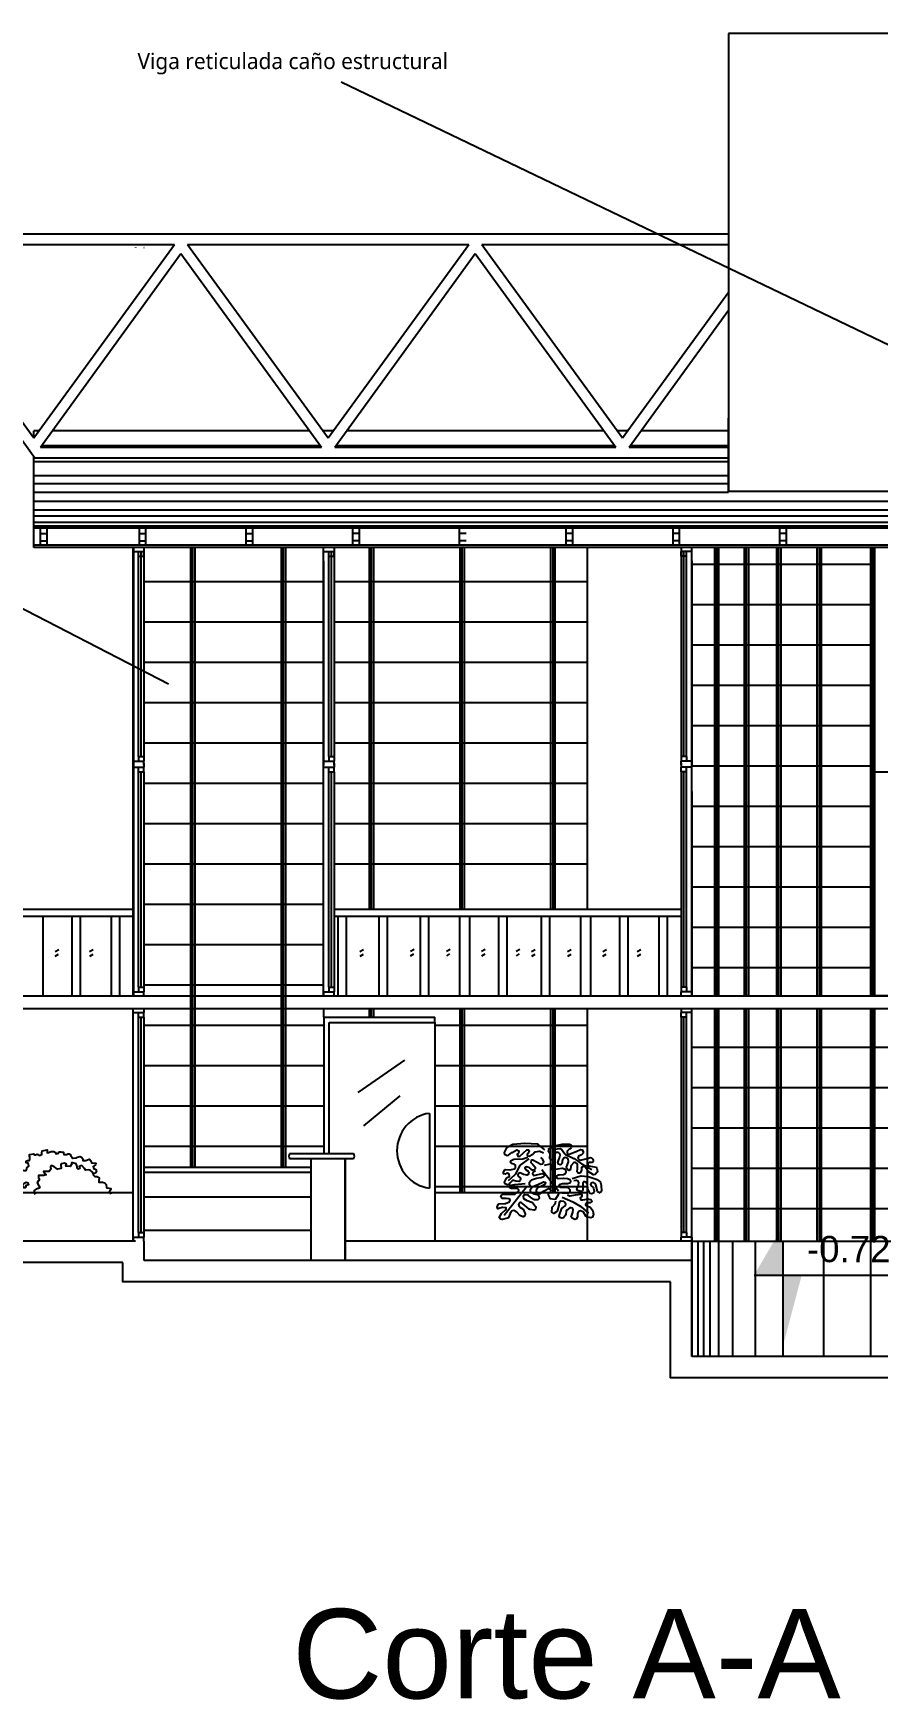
# Model space of a CAD drawing. Extents: x -30 to 1202, y 231 to 898.
# Drawn here: x 57.9 to 105.4, y 582.6 to 676.3 of the extents above; entities that cross this region are included whole.
import ezdxf

# ---------------------------------------------------------------- set-up
doc = ezdxf.new("R2010")
doc.units = 0
doc.header["$LTSCALE"] = 0.04
doc.layers.get('0').update_dxf_attribs({"linetype": 'CONTINUOUS'})
for name, color, linetype in [('0.1', 1, 'CONTINUOUS'), ('0.2', 2, 'CONTINUOUS'), ('0.3', 3, 'CONTINUOUS'), ('0.5', 5, 'CONTINUOUS')]:
    doc.layers.add(name, color=color, linetype=linetype)
doc.styles.add('Amir', font='l_10646.ttf', dxfattribs={"height": 0.15})
doc.styles.add('STYLE2', font='arial.ttf')

# ---------------------------------------------------------------- blocks, each defined once
blk = doc.blocks.new('ARVLN005')
for points in [[(-0.02, 0.653), (-0.081, 0.703), (-0.088, 0.706), (-0.206, 0.712), (-0.208, 0.712), (-0.315, 0.703), (-0.319, 0.702), (-0.372, 0.676), (-0.378, 0.671), (-0.399, 0.628), (-0.395, 0.613), (-0.373, 0.6), (-0.36, 0.602), (-0.328, 0.627), (-0.326, 0.628), (-0.28, 0.652), (-0.263, 0.643), (-0.262, 0.634), (-0.266, 0.623), (-0.278, 0.613), (-0.273, 0.593), (-0.261, 0.591), (-0.252, 0.594), (-0.217, 0.624), (-0.217, 0.625), (-0.188, 0.653), (-0.171, 0.652), (-0.164, 0.644), (-0.167, 0.627), (-0.18, 0.618), (-0.183, 0.602), (-0.18, 0.597), (-0.164, 0.593), (-0.132, 0.611), (-0.129, 0.614), (-0.115, 0.63), (-0.108, 0.635), (-0.072, 0.64), (-0.066, 0.639), (-0.03, 0.625)], [(0.013, 0.656), (0.073, 0.689), (0.076, 0.691), (0.143, 0.706), (0.145, 0.706), (0.214, 0.706), (0.224, 0.7), (0.231, 0.687), (0.228, 0.672), (0.211, 0.66), (0.21, 0.658), (0.19, 0.639), (0.19, 0.623), (0.197, 0.615), (0.21, 0.612), (0.274, 0.637), (0.275, 0.637), (0.316, 0.657), (0.331, 0.653), (0.342, 0.636), (0.34, 0.621), (0.322, 0.604), (0.319, 0.602), (0.297, 0.593), (0.292, 0.575), (0.303, 0.561), (0.315, 0.557), (0.379, 0.571), (0.38, 0.572), (0.406, 0.581), (0.418, 0.579), (0.431, 0.566), (0.435, 0.556), (0.433, 0.544), (0.421, 0.534), (0.396, 0.534), (0.385, 0.522), (0.385, 0.515), (0.394, 0.504), (0.461, 0.489), (0.47, 0.479), (0.474, 0.452), (0.471, 0.442), (0.453, 0.422), (0.438, 0.42), (0.387, 0.451), (0.383, 0.455), (0.361, 0.487), (0.356, 0.492), (0.342, 0.497), (0.326, 0.486), (0.326, 0.468), (0.325, 0.463), (0.316, 0.441), (0.305, 0.434), (0.295, 0.434), (0.284, 0.447), (0.287, 0.477), (0.287, 0.478), (0.287, 0.515), (0.282, 0.525), (0.268, 0.535), (0.252, 0.533), (0.228, 0.506), (0.226, 0.499), (0.222, 0.467), (0.207, 0.458), (0.206, 0.458), (0.201, 0.461), (0.187, 0.479), (0.185, 0.49), (0.202, 0.54), (0.202, 0.546), (0.199, 0.565), (0.192, 0.574), (0.173, 0.581), (0.159, 0.576), (0.146, 0.556), (0.144, 0.549), (0.144, 0.527), (0.136, 0.516), (0.124, 0.512), (0.11, 0.52), (0.104, 0.536), (0.105, 0.544), (0.118, 0.577), (0.119, 0.579), (0.124, 0.603), (0.122, 0.614), (0.112, 0.624), (0.103, 0.628), (0.083, 0.628), (0.072, 0.62), (0.066, 0.606), (0.065, 0.6), (0.069, 0.576), (0.064, 0.564), (0.054, 0.558), (0.04, 0.559), (0.031, 0.567), (0.027, 0.577), (0.031, 0.614), (0.029, 0.622), (0.013, 0.647)], [(0.07, 0.659), (0.125, 0.664), (0.139, 0.658), (0.17, 0.615), (0.176, 0.61), (0.253, 0.572), (0.255, 0.571), (0.325, 0.522), (0.327, 0.521), (0.423, 0.468)], [(-0.058, 0.581), (-0.043, 0.567), (-0.039, 0.562), (-0.032, 0.539), (-0.033, 0.529), (-0.04, 0.518), (-0.055, 0.514), (-0.097, 0.537), (-0.097, 0.537), (-0.13, 0.556), (-0.141, 0.557), (-0.147, 0.554), (-0.151, 0.534), (-0.13, 0.516), (-0.13, 0.515), (-0.109, 0.491), (-0.108, 0.476), (-0.118, 0.465), (-0.134, 0.463), (-0.161, 0.485), (-0.166, 0.488), (-0.19, 0.494), (-0.205, 0.485), (-0.205, 0.483), (-0.2, 0.47), (-0.175, 0.454), (-0.17, 0.442), (-0.172, 0.425), (-0.186, 0.415), (-0.216, 0.421), (-0.219, 0.422), (-0.249, 0.438), (-0.266, 0.432), (-0.27, 0.42), (-0.267, 0.407), (-0.25, 0.391), (-0.246, 0.381), (-0.249, 0.366), (-0.261, 0.357), (-0.288, 0.359), (-0.29, 0.359), (-0.311, 0.366), (-0.322, 0.364), (-0.344, 0.344), (-0.346, 0.342), (-0.355, 0.328), (-0.37, 0.324), (-0.39, 0.335), (-0.395, 0.35), (-0.378, 0.387), (-0.373, 0.392), (-0.351, 0.404), (-0.352, 0.425), (-0.368, 0.433), (-0.382, 0.431), (-0.387, 0.425), (-0.406, 0.428), (-0.407, 0.429), (-0.407, 0.439), (-0.397, 0.461), (-0.386, 0.468), (-0.347, 0.465), (-0.344, 0.466), (-0.303, 0.476), (-0.294, 0.487), (-0.294, 0.508), (-0.305, 0.519), (-0.323, 0.521), (-0.33, 0.525), (-0.339, 0.534), (-0.335, 0.553), (-0.309, 0.564), (-0.305, 0.565), (-0.229, 0.568), (-0.226, 0.569), (-0.179, 0.584)], [(-0.169, 0.568), (-0.248, 0.511), (-0.252, 0.506), (-0.298, 0.421), (-0.301, 0.417), (-0.361, 0.362)], [(-0.107, 0.456), (-0.128, 0.442), (-0.131, 0.437), (-0.135, 0.43), (-0.122, 0.413), (-0.097, 0.418), (-0.097, 0.418), (-0.041, 0.431), (-0.027, 0.424), (-0.023, 0.413), (-0.03, 0.399), (-0.052, 0.391), (-0.055, 0.39), (-0.096, 0.384), (-0.098, 0.384), (-0.142, 0.369), (-0.148, 0.365), (-0.164, 0.344), (-0.164, 0.33), (-0.151, 0.311), (-0.137, 0.306), (-0.092, 0.324), (-0.091, 0.325), (-0.03, 0.354), (-0.015, 0.35), (-0.013, 0.347), (-0.016, 0.331), (-0.04, 0.316), (-0.042, 0.315), (-0.077, 0.3), (-0.08, 0.299), (-0.098, 0.284), (-0.101, 0.268), (-0.085, 0.246), (-0.07, 0.242), (-0.025, 0.268), (-0.025, 0.268), (0.017, 0.289), (0.032, 0.285), (0.039, 0.275), (0.036, 0.258), (0.017, 0.246), (0.012, 0.231), (0.024, 0.205), (0.032, 0.198), (0.072, 0.189), (0.084, 0.194), (0.108, 0.234), (0.108, 0.234), (0.115, 0.246), (0.126, 0.252), (0.144, 0.25), (0.144, 0.249), (0.194, 0.247), (0.201, 0.248), (0.219, 0.26), (0.22, 0.278), (0.201, 0.296), (0.193, 0.3), (0.164, 0.3), (0.13, 0.3), (0.119, 0.308), (0.116, 0.316), (0.125, 0.331), (0.148, 0.337), (0.151, 0.337), (0.191, 0.337), (0.194, 0.337), (0.217, 0.344), (0.226, 0.355), (0.226, 0.36), (0.218, 0.371), (0.194, 0.38), (0.191, 0.381), (0.155, 0.384), (0.153, 0.384), (0.107, 0.381), (0.1, 0.383), (0.094, 0.387), (0.095, 0.406), (0.111, 0.417), (0.116, 0.419), (0.152, 0.421), (0.156, 0.422), (0.174, 0.43), (0.181, 0.443), (0.178, 0.458), (0.171, 0.468), (0.147, 0.477), (0.141, 0.477), (0.058, 0.466), (0.048, 0.47), (0.043, 0.475), (0.045, 0.491), (0.045, 0.492), (0.044, 0.511), (0.035, 0.516), (0.027, 0.517), (-0.025, 0.506)], [(-0.047, 0.469), (0.108, 0.268)], [(-0.141, 0.298), (-0.156, 0.279), (-0.157, 0.265), (-0.154, 0.26), (-0.149, 0.256), (-0.119, 0.242), (-0.117, 0.241), (-0.082, 0.231), (-0.074, 0.221), (-0.071, 0.198), (-0.083, 0.185), (-0.114, 0.185), (-0.122, 0.187), (-0.152, 0.21), (-0.152, 0.21), (-0.172, 0.226), (-0.178, 0.229), (-0.206, 0.231), (-0.217, 0.225), (-0.223, 0.214), (-0.219, 0.198), (-0.186, 0.179), (-0.184, 0.178), (-0.139, 0.161), (-0.134, 0.158), (-0.106, 0.123), (-0.104, 0.114), (-0.106, 0.097), (-0.12, 0.087), (-0.159, 0.094), (-0.164, 0.097), (-0.208, 0.135), (-0.208, 0.135), (-0.239, 0.158), (-0.253, 0.158), (-0.26, 0.153), (-0.264, 0.139), (-0.258, 0.123), (-0.253, 0.117), (-0.222, 0.097), (-0.217, 0.091), (-0.204, 0.054), (-0.203, 0.048), (-0.206, 0.035), (-0.22, 0.026), (-0.248, 0.034), (-0.254, 0.038), (-0.278, 0.067), (-0.282, 0.07), (-0.31, 0.084), (-0.324, 0.081), (-0.343, 0.058), (-0.344, 0.055), (-0.359, 0.019), (-0.368, 0.012), (-0.414, 0.001), (-0.417, 0.001), (-0.435, 0.002), (-0.445, 0.02), (-0.424, 0.055), (-0.422, 0.058), (-0.386, 0.091), (-0.382, 0.1), (-0.382, 0.11), (-0.413, 0.113), (-0.418, 0.112), (-0.451, 0.102), (-0.457, 0.101), (-0.458, 0.101), (-0.466, 0.117), (-0.457, 0.141), (-0.446, 0.148), (-0.392, 0.151), (-0.388, 0.151), (-0.349, 0.164), (-0.343, 0.182), (-0.348, 0.19), (-0.357, 0.195), (-0.382, 0.197), (-0.383, 0.198), (-0.418, 0.198), (-0.43, 0.212), (-0.425, 0.229), (-0.414, 0.238), (-0.372, 0.238), (-0.304, 0.238), (-0.297, 0.24), (-0.266, 0.263), (-0.263, 0.279), (-0.264, 0.281), (-0.272, 0.286), (-0.312, 0.291), (-0.314, 0.291), (-0.335, 0.289), (-0.347, 0.296), (-0.351, 0.306), (-0.342, 0.322), (-0.301, 0.329), (-0.3, 0.329), (-0.203, 0.338)], [(0.236, 0.384), (0.319, 0.408), (0.323, 0.409), (0.384, 0.403), (0.386, 0.402), (0.472, 0.375), (0.476, 0.373), (0.5, 0.352), (0.503, 0.346), (0.508, 0.322), (0.508, 0.321), (0.512, 0.267), (0.505, 0.255), (0.493, 0.249), (0.476, 0.258), (0.469, 0.29), (0.469, 0.291), (0.458, 0.326), (0.452, 0.333), (0.431, 0.346), (0.414, 0.339), (0.41, 0.329), (0.414, 0.316), (0.433, 0.299), (0.437, 0.293), (0.444, 0.264), (0.439, 0.251), (0.423, 0.241), (0.407, 0.245), (0.386, 0.282), (0.384, 0.286), (0.38, 0.328), (0.378, 0.333), (0.369, 0.349), (0.356, 0.354), (0.345, 0.352), (0.336, 0.34), (0.336, 0.303), (0.336, 0.274), (0.321, 0.263), (0.289, 0.271), (0.281, 0.287), (0.297, 0.32), (0.298, 0.323), (0.301, 0.346), (0.293, 0.359), (0.277, 0.364), (0.272, 0.365), (0.254, 0.362)], [(-0.195, 0.301), (-0.4, 0.038)], [(0.193, 0.231), (0.213, 0.223), (0.219, 0.222), (0.269, 0.231), (0.27, 0.231), (0.322, 0.237), (0.329, 0.235), (0.329, 0.235), (0.329, 0.215), (0.315, 0.207), (0.312, 0.204), (0.311, 0.204), (0.32, 0.184), (0.335, 0.184), (0.337, 0.184), (0.39, 0.193), (0.395, 0.192), (0.413, 0.187), (0.421, 0.174), (0.42, 0.165), (0.408, 0.156), (0.374, 0.156), (0.362, 0.141), (0.363, 0.14), (0.37, 0.131), (0.405, 0.116), (0.41, 0.113), (0.429, 0.086), (0.431, 0.081), (0.436, 0.046), (0.435, 0.04), (0.427, 0.022), (0.413, 0.015), (0.374, 0.026), (0.367, 0.031), (0.343, 0.068), (0.338, 0.073), (0.316, 0.081), (0.303, 0.077), (0.29, 0.062), (0.287, 0.055), (0.287, 0.025), (0.285, 0.018), (0.275, 0.004), (0.261, 0), (0.236, 0.011), (0.229, 0.025), (0.244, 0.067), (0.244, 0.069), (0.248, 0.093), (0.24, 0.106), (0.227, 0.11), (0.216, 0.108), (0.186, 0.087), (0.182, 0.079), (0.178, 0.047), (0.175, 0.041), (0.155, 0.016), (0.141, 0.012), (0.123, 0.02), (0.117, 0.035), (0.138, 0.096), (0.141, 0.102), (0.175, 0.131), (0.178, 0.145), (0.167, 0.163), (0.159, 0.169), (0.13, 0.173), (0.117, 0.163), (0.113, 0.135), (0.113, 0.133), (0.097, 0.079), (0.091, 0.072), (0.066, 0.057), (0.048, 0.068), (0.051, 0.111), (0.054, 0.118), (0.078, 0.147), (0.081, 0.152), (0.085, 0.171)], [(0.144, 0.209), (0.243, 0.165), (0.245, 0.165), (0.319, 0.122), (0.322, 0.12), (0.392, 0.059)]]:
    blk.add_lwpolyline(points)
blk = doc.blocks.new('ARVLN006')
for points in [[(0.47, 0), (0.47, 0.016), (0.465, 0.034), (0.448, 0.034), (0.433, 0.027), (0.433, 0.044), (0.411, 0.061), (0.405, 0.058), (0.405, 0.034), (0.397, 0.04), (0.386, 0.047), (0.386, 0.058), (0.386, 0.068), (0.374, 0.078), (0.354, 0.075), (0.349, 0.068), (0.349, 0.061), (0.332, 0.061), (0.326, 0.068), (0.326, 0.082), (0.312, 0.085), (0.301, 0.089), (0.307, 0.103), (0.326, 0.109), (0.343, 0.099), (0.354, 0.089), (0.369, 0.096), (0.374, 0.103), (0.374, 0.109), (0.386, 0.106), (0.405, 0.103), (0.405, 0.103), (0.411, 0.109), (0.422, 0.127), (0.422, 0.13), (0.417, 0.14), (0.397, 0.158), (0.411, 0.158), (0.422, 0.172), (0.417, 0.175), (0.397, 0.189), (0.397, 0.199), (0.405, 0.203), (0.417, 0.223), (0.411, 0.234), (0.405, 0.241), (0.397, 0.241), (0.397, 0.241), (0.38, 0.23), (0.343, 0.22), (0.326, 0.22), (0.318, 0.234), (0.318, 0.247), (0.301, 0.261), (0.307, 0.289), (0.326, 0.292), (0.326, 0.309), (0.312, 0.316), (0.307, 0.316), (0.301, 0.316), (0.295, 0.313), (0.29, 0.33), (0.29, 0.347), (0.295, 0.354), (0.295, 0.372), (0.253, 0.378), (0.247, 0.368), (0.239, 0.368), (0.222, 0.375), (0.216, 0.372), (0.205, 0.361), (0.18, 0.372), (0.18, 0.385), (0.174, 0.406), (0.129, 0.413), (0.129, 0.396), (0.129, 0.385), (0.115, 0.389), (0.092, 0.399), (0.067, 0.399), (0.055, 0.392), (0.044, 0.378), (0.024, 0.382), (0.019, 0.396), (-0.001, 0.396), (-0.024, 0.392), (-0.024, 0.385), (-0.024, 0.382), (-0.029, 0.372), (-0.035, 0.372), (-0.06, 0.372), (-0.066, 0.378), (-0.077, 0.378), (-0.091, 0.372), (-0.091, 0.365), (-0.097, 0.351), (-0.103, 0.347), (-0.108, 0.337), (-0.114, 0.337), (-0.145, 0.341), (-0.156, 0.347), (-0.182, 0.351), (-0.193, 0.347), (-0.207, 0.33), (-0.207, 0.316), (-0.213, 0.313), (-0.224, 0.313), (-0.235, 0.313), (-0.266, 0.327), (-0.266, 0.327), (-0.272, 0.323), (-0.277, 0.313), (-0.286, 0.296), (-0.286, 0.292), (-0.297, 0.292), (-0.328, 0.289), (-0.328, 0.285), (-0.323, 0.275), (-0.303, 0.258), (-0.308, 0.237), (-0.323, 0.234), (-0.328, 0.23), (-0.334, 0.209), (-0.328, 0.199), (-0.305, 0.19)], [(-0.47, 0), (-0.455, 0.026), (-0.47, 0.049), (-0.435, 0.056), (-0.43, 0.063), (-0.428, 0.088), (-0.411, 0.103), (-0.391, 0.108), (-0.359, 0.108), (-0.359, 0.128), (-0.361, 0.148), (-0.341, 0.16), (-0.321, 0.163), (-0.314, 0.168), (-0.306, 0.177), (-0.306, 0.187), (-0.297, 0.205), (-0.274, 0.225), (-0.257, 0.227), (-0.232, 0.225), (-0.22, 0.239), (-0.195, 0.267), (-0.17, 0.257), (-0.178, 0.239), (-0.163, 0.232), (-0.153, 0.244), (-0.153, 0.259), (-0.143, 0.282), (-0.111, 0.294), (-0.098, 0.294), (-0.101, 0.282), (-0.086, 0.259), (-0.046, 0.262), (-0.051, 0.279), (-0.034, 0.289), (-0.004, 0.282), (0.001, 0.274), (-0.001, 0.239), (0.033, 0.232), (0.065, 0.257), (0.09, 0.269), (0.098, 0.254), (0.095, 0.234), (0.11, 0.21), (0.125, 0.21), (0.162, 0.21), (0.15, 0.19), (0.137, 0.18), (0.16, 0.173), (0.209, 0.175), (0.209, 0.15), (0.199, 0.133), (0.207, 0.123), (0.214, 0.12), (0.222, 0.106), (0.207, 0.078), (0.197, 0.063), (0.214, 0.051), (0.232, 0.046), (0.249, 0.034), (0.249, 0.014), (0.242, 0)]]:
    blk.add_lwpolyline(points)

msp = doc.modelspace()

# ---------------------------------------------------------------- hatches: boundary and pattern name
at = {"layer": '0.2'}
h = msp.add_hatch(color=256, dxfattribs=at)
h.paths.add_polyline_path([(98.42, 606.439), (99.981, 606.439), (99.981, 609.115)])
h.paths.add_polyline_path([(99.981, 602.248), (101.093, 606.439), (99.981, 606.439)])

# ---------------------------------------------------------------- linework, layer by layer
at = {"layer": '0.1'}
for p, q in [((108.121, 657.687), (75.211, 673.515)), ((65.495, 639.669), (36.29, 654.697)), ((58.215, 653.906), (57.924, 653.906)), ((74.056, 653.058), (58.34, 653.058)), ((70.609, 653.906), (58.956, 653.906)), ((73.44, 653.906), (70.609, 653.906)), ((74.759, 653.906), (74.181, 653.906)), ((90.6, 653.058), (74.884, 653.058)), ((87.153, 653.906), (75.5, 653.906)), ((89.984, 653.906), (87.153, 653.906)), ((91.303, 653.906), (90.725, 653.906)), ((96.967, 653.058), (91.428, 653.058)), ((96.967, 653.906), (92.044, 653.906)), ((96.967, 652.156), (57.924, 652.156)), ((96.967, 651.386), (57.924, 651.386)), ((96.967, 650.928), (57.924, 650.928)), ((96.967, 650.443), (57.924, 650.443)), ((108.196, 649.926), (57.924, 649.926)), ((108.196, 649.438), (57.924, 649.438)), ((108.196, 649.1), (57.924, 649.1)), ((108.196, 648.744), (57.924, 648.744)), ((63.515, 635.108), (63.515, 647.126)), ((63.965, 635.594), (63.965, 647.126)), ((74.215, 635.108), (74.215, 647.126)), ((74.665, 635.594), (74.665, 647.126)), ((76.792, 626.994), (76.792, 647.35)), ((76.912, 626.994), (76.912, 647.35)), ((77.032, 626.994), (77.032, 647.35)), ((81.892, 626.994), (81.892, 647.35)), ((82.012, 626.994), (82.012, 647.35)), ((82.132, 626.994), (82.132, 647.35)), ((86.992, 626.994), (86.992, 647.35)), ((87.112, 626.994), (87.112, 647.35)), ((87.232, 626.994), (87.232, 647.35)), ((89.021, 647.35), (89.021, 626.994)), ((94.456, 635.594), (94.456, 647.126)), ((94.906, 635.108), (94.906, 647.126)), ((74.815, 645.438), (89.021, 645.438)), ((74.815, 643.17), (89.021, 643.17)), ((74.815, 640.902), (89.021, 640.902)), ((74.815, 638.635), (89.021, 638.635)), ((74.815, 636.367), (89.021, 636.367)), ((63.515, 622.14), (63.515, 635.22)), ((74.215, 622.14), (74.215, 635.22)), ((94.906, 622.14), (94.906, 635.22)), ((63.965, 622.626), (63.965, 634.734)), ((74.665, 622.626), (74.665, 634.734)), ((94.456, 622.626), (94.456, 634.734)), ((74.815, 634.099), (89.021, 634.099)), ((74.815, 631.832), (89.021, 631.832)), ((74.815, 629.564), (89.021, 629.564)), ((58.44, 626.623), (58.44, 622.123)), ((60.07, 626.623), (60.07, 622.123)), ((60.536, 626.623), (60.536, 622.123)), ((62.269, 626.607), (62.269, 622.107)), ((62.735, 626.607), (62.735, 622.107)), ((75.009, 626.64), (75.009, 622.14)), ((75.474, 626.64), (75.474, 622.14)), ((77.324, 626.64), (77.324, 622.14)), ((77.79, 626.64), (77.79, 622.14)), ((79.64, 626.64), (79.64, 622.14)), ((80.106, 626.64), (80.106, 622.14)), ((81.852, 626.64), (81.852, 622.14)), ((82.421, 626.64), (82.421, 622.14)), ((84.051, 626.64), (84.051, 622.14)), ((84.517, 626.64), (84.517, 622.14)), ((86.446, 626.623), (86.446, 622.123)), ((86.912, 626.623), (86.912, 622.123)), ((88.658, 626.623), (88.658, 622.123)), ((89.227, 626.623), (89.227, 622.123)), ((90.857, 626.623), (90.857, 622.123)), ((91.323, 626.623), (91.323, 622.123)), ((93.056, 626.607), (93.056, 622.107)), ((93.522, 626.607), (93.522, 622.107)), ((59.116, 624.642), (59.324, 624.747)), ((59.132, 624.378), (59.316, 624.49)), ((61.052, 624.642), (61.26, 624.747)), ((61.068, 624.378), (61.252, 624.49)), ((76.252, 624.642), (76.46, 624.747)), ((76.268, 624.378), (76.452, 624.49)), ((79.092, 624.659), (79.301, 624.763)), ((79.108, 624.395), (79.293, 624.507)), ((81.118, 624.659), (81.326, 624.763)), ((81.134, 624.395), (81.318, 624.507)), ((83.097, 624.659), (83.305, 624.763)), ((83.113, 624.395), (83.297, 624.507)), ((85.033, 624.659), (85.241, 624.763)), ((85.049, 624.395), (85.233, 624.507)), ((85.898, 624.642), (86.107, 624.747)), ((85.914, 624.378), (86.099, 624.49)), ((87.924, 624.642), (88.132, 624.747)), ((87.94, 624.378), (88.124, 624.49)), ((89.903, 624.642), (90.111, 624.747)), ((89.919, 624.378), (90.103, 624.49)), ((91.839, 624.642), (92.047, 624.747)), ((91.855, 624.378), (92.039, 624.49)), ((63.518, 608.34), (63.518, 621.42)), ((74.219, 620.94), (74.219, 621.42)), ((76.792, 620.94), (76.792, 621.42)), ((76.912, 620.94), (76.912, 621.42)), ((77.032, 620.94), (77.032, 621.42)), ((81.892, 611.079), (81.892, 621.42)), ((82.012, 611.079), (82.012, 621.42)), ((82.132, 611.079), (82.132, 621.42)), ((86.992, 611.079), (86.992, 621.42)), ((87.112, 611.079), (87.112, 621.42)), ((87.232, 611.079), (87.232, 621.42)), ((89.021, 621.42), (89.021, 608.34)), ((94.906, 608.34), (94.906, 621.42)), ((63.968, 608.826), (63.968, 620.934)), ((80.547, 620.493), (89.021, 620.493)), ((94.456, 608.826), (94.456, 620.934)), ((80.547, 618.225), (89.021, 618.225)), ((80.547, 615.958), (89.021, 615.958)), ((80.547, 613.69), (89.021, 613.69)), ((80.547, 611.422), (89.021, 611.422)), ((94.906, 608.341), (94.906, 601.856)), ((95.244, 608.341), (95.244, 601.856)), ((95.571, 608.341), (95.571, 601.856)), ((95.919, 608.341), (95.919, 601.856)), ((96.406, 608.341), (96.406, 601.856)), ((97.196, 608.341), (97.196, 601.856)), ((98.472, 608.341), (98.472, 601.856)), ((100.032, 608.341), (100.032, 601.856)), ((102.307, 608.341), (102.307, 601.856)), ((104.955, 608.341), (104.955, 601.856))]:
    msp.add_line(p, q, dxfattribs=at)
at = {"layer": '0.2'}
for p, q in [((49.283, 664.988), (96.967, 664.988)), ((49.283, 664.388), (57.991, 652.398)), ((50.025, 664.388), (57.926, 653.508)), ((50.025, 664.388), (65.827, 664.388)), ((57.926, 653.508), (65.827, 664.388)), ((64.25, 664.388), (65.827, 664.388)), ((66.569, 664.388), (74.47, 653.508)), ((66.569, 664.388), (82.371, 664.388)), ((66.569, 664.388), (80.052, 664.388)), ((74.47, 653.508), (82.371, 664.388)), ((83.113, 664.388), (91.014, 653.508)), ((83.113, 664.388), (96.967, 664.388)), ((58.297, 652.998), (66.198, 663.877)), ((66.198, 663.877), (74.099, 652.998)), ((74.841, 652.998), (82.742, 663.877)), ((82.742, 663.877), (90.643, 652.998)), ((91.014, 653.508), (96.967, 661.706)), ((91.385, 652.998), (96.967, 660.684)), ((96.967, 650.508), (96.967, 654.611)), ((57.924, 653.506), (57.924, 653.906)), ((57.924, 648.55), (57.924, 652.49)), ((57.991, 652.398), (96.967, 652.398)), ((58.297, 652.998), (72.522, 652.998)), ((72.522, 652.998), (74.099, 652.998)), ((74.841, 652.998), (90.643, 652.998)), ((74.841, 652.998), (88.324, 652.998)), ((91.385, 652.998), (96.967, 652.998)), ((63.515, 646.606), (63.515, 635.108)), ((63.519, 647.35), (63.519, 622.14)), ((63.815, 635.594), (63.815, 647.126)), ((64.115, 647.126), (64.115, 635.594)), ((66.749, 612.484), (66.749, 647.35)), ((66.869, 612.484), (66.869, 647.35)), ((66.989, 612.484), (66.989, 647.35)), ((71.849, 612.484), (71.849, 647.35)), ((71.969, 612.484), (71.969, 647.35)), ((72.089, 612.484), (72.089, 647.35)), ((74.215, 646.606), (74.215, 635.108)), ((74.515, 635.594), (74.515, 647.126)), ((74.815, 647.126), (74.815, 635.594)), ((94.306, 647.126), (94.306, 635.594)), ((94.606, 635.594), (94.606, 647.126)), ((94.906, 646.606), (94.906, 635.108)), ((96.198, 622.14), (96.198, 647.35)), ((96.318, 622.14), (96.318, 647.35)), ((96.438, 622.14), (96.438, 647.35)), ((97.87, 622.14), (97.87, 647.35)), ((97.99, 622.14), (97.99, 647.35)), ((98.11, 622.14), (98.11, 647.35)), ((99.692, 622.14), (99.692, 647.35)), ((99.812, 622.14), (99.812, 647.35)), ((99.932, 622.14), (99.932, 647.35)), ((101.967, 622.14), (101.967, 647.35)), ((102.087, 622.14), (102.087, 647.35)), ((102.207, 622.14), (102.207, 647.35)), ((104.97, 622.14), (104.97, 647.35)), ((105.09, 622.14), (105.09, 647.35)), ((105.21, 622.14), (105.21, 647.35)), ((94.906, 646.403), (105.21, 646.403)), ((64.118, 645.438), (74.219, 645.438)), ((94.906, 644.136), (105.21, 644.136)), ((64.118, 643.17), (74.219, 643.17)), ((94.906, 641.868), (105.21, 641.868)), ((64.118, 640.902), (74.219, 640.902)), ((94.906, 639.6), (105.21, 639.6)), ((64.118, 638.635), (74.219, 638.635)), ((94.906, 637.333), (105.21, 637.333)), ((64.118, 636.367), (74.219, 636.367)), ((63.815, 622.626), (63.815, 634.996)), ((64.115, 634.734), (64.115, 622.626)), ((74.515, 622.626), (74.515, 634.996)), ((74.815, 634.734), (74.815, 622.626)), ((94.306, 634.734), (94.306, 622.626)), ((94.606, 622.626), (94.606, 634.996)), ((94.906, 635.065), (105.21, 635.065)), ((105.21, 622.14), (105.21, 634.74)), ((105.21, 634.74), (111.454, 634.74)), ((64.118, 634.099), (74.219, 634.099)), ((94.906, 633.638), (94.906, 622.14)), ((94.906, 632.797), (105.21, 632.797)), ((64.118, 631.832), (74.219, 631.832)), ((94.906, 630.529), (105.21, 630.529)), ((64.118, 629.564), (74.219, 629.564)), ((94.906, 628.262), (105.21, 628.262)), ((63.519, 626.994), (44.028, 626.994)), ((64.118, 627.296), (74.219, 627.296)), ((94.306, 626.994), (74.815, 626.994)), ((63.519, 626.601), (44.028, 626.601)), ((94.306, 626.601), (74.815, 626.601)), ((94.906, 625.994), (105.21, 625.994)), ((64.118, 625.028), (74.219, 625.028)), ((94.906, 623.726), (105.21, 623.726)), ((-1.17, 622.14), (125.103, 622.14)), ((64.118, 622.761), (74.219, 622.761)), ((111.454, 622.14), (105.21, 622.14)), ((-1.17, 621.42), (125.103, 621.42)), ((63.818, 608.826), (63.818, 621.196)), ((94.606, 608.826), (94.606, 621.196)), ((96.198, 608.34), (96.198, 621.42)), ((96.318, 608.34), (96.318, 621.42)), ((96.438, 608.34), (96.438, 621.42)), ((97.87, 608.34), (97.87, 621.42)), ((97.99, 608.34), (97.99, 621.42)), ((98.11, 608.34), (98.11, 621.42)), ((99.692, 608.34), (99.692, 621.42)), ((99.812, 608.34), (99.812, 621.42)), ((99.932, 608.34), (99.932, 621.42)), ((101.967, 608.34), (101.967, 621.42)), ((102.087, 608.34), (102.087, 621.42)), ((102.207, 608.34), (102.207, 621.42)), ((104.97, 608.34), (104.97, 621.42)), ((105.09, 608.34), (105.09, 621.42)), ((105.21, 608.34), (105.21, 621.42)), ((64.118, 620.934), (64.118, 608.826)), ((64.118, 620.493), (74.219, 620.493)), ((74.219, 620.94), (74.219, 620.94)), ((74.219, 620.94), (80.463, 620.94)), ((74.219, 620.94), (74.219, 613.26)), ((74.519, 613.26), (74.519, 620.64)), ((74.519, 620.64), (80.463, 620.64)), ((80.463, 620.64), (80.463, 620.94)), ((80.463, 620.64), (80.463, 608.34)), ((94.306, 620.934), (94.306, 608.826)), ((76.149, 616.697), (78.777, 618.52)), ((94.906, 619.257), (105.09, 619.257)), ((105.09, 619.257), (123.959, 619.257)), ((64.118, 618.225), (74.219, 618.225)), ((76.478, 614.838), (78.521, 616.515)), ((94.906, 616.989), (105.09, 616.989)), ((104.97, 616.989), (126.223, 616.989)), ((64.118, 615.958), (74.219, 615.958)), ((80.163, 615.533), (80.163, 611.326)), ((94.906, 614.722), (105.09, 614.722)), ((105.21, 614.722), (108.262, 614.722)), ((64.118, 613.69), (74.219, 613.69)), ((94.906, 612.454), (105.09, 612.454)), ((105.21, 612.454), (108.262, 612.454)), ((94.906, 610.186), (105.09, 610.186)), ((105.21, 610.186), (108.262, 610.186)), ((94.906, 608.34), (110.976, 608.34)), ((98.42, 606.439), (114.769, 606.439))]:
    msp.add_line(p, q, dxfattribs=at)
for points in [[(54.913, 608.679), (54.913, 611.079), (63.518, 611.079)], [(80.463, 611.079), (89.021, 611.079)]]:
    msp.add_lwpolyline(points, dxfattribs=at)
msp.add_arc((80.463, 613.43), 2.125, 98.11539, 261.88461, dxfattribs=at)
at = {"layer": '0.3'}
for p, q in [((96.967, 676.256), (96.967, 650.508)), ((108.967, 676.256), (96.967, 676.256)), ((96.967, 650.508), (108.196, 650.508)), ((58.299, 647.47), (58.3, 648.43)), ((58.671, 647.47), (58.671, 648.43)), ((63.858, 647.47), (63.858, 648.43)), ((64.23, 647.47), (64.23, 648.43)), ((69.858, 647.47), (69.858, 648.43)), ((70.23, 647.47), (70.23, 648.43)), ((75.858, 647.47), (75.858, 648.43)), ((76.23, 647.47), (76.229, 648.43)), ((81.858, 647.47), (81.858, 648.43)), ((87.858, 647.47), (87.858, 648.43)), ((88.23, 647.47), (88.229, 648.43)), ((93.858, 647.47), (93.858, 648.43)), ((94.23, 647.47), (94.229, 648.43)), ((99.858, 647.47), (99.858, 648.43)), ((100.23, 647.47), (100.229, 648.43)), ((58.299, 647.72), (58.671, 647.72)), ((58.3, 648.136), (58.671, 648.136)), ((63.858, 648.136), (64.23, 648.136)), ((63.858, 647.72), (64.23, 647.72)), ((69.858, 648.136), (70.23, 648.136)), ((69.858, 647.72), (70.23, 647.72)), ((76.229, 648.136), (75.858, 648.136)), ((76.23, 647.72), (75.858, 647.72)), ((82.229, 648.136), (81.858, 648.136)), ((82.23, 647.72), (81.858, 647.72)), ((88.229, 648.136), (87.858, 648.136)), ((88.23, 647.72), (87.858, 647.72)), ((94.229, 648.136), (93.858, 648.136)), ((94.23, 647.72), (93.858, 647.72)), ((100.229, 648.136), (99.858, 648.136)), ((100.23, 647.72), (99.858, 647.72)), ((63.515, 647.126), (63.515, 647.35)), ((63.515, 647.126), (64.115, 647.126)), ((63.815, 646.864), (63.815, 647.126)), ((63.815, 646.864), (64.115, 646.864)), ((64.115, 647.35), (64.115, 647.126)), ((64.115, 646.864), (64.115, 647.126)), ((74.215, 647.126), (74.215, 647.35)), ((74.215, 647.126), (74.815, 647.126)), ((74.515, 646.864), (74.515, 647.126)), ((74.515, 646.864), (74.815, 646.864)), ((74.815, 647.35), (74.815, 647.126)), ((74.815, 646.864), (74.815, 647.126)), ((94.306, 647.35), (94.306, 647.126)), ((94.906, 647.126), (94.306, 647.126)), ((94.306, 646.864), (94.306, 647.126)), ((94.606, 646.864), (94.306, 646.864)), ((94.606, 646.864), (94.606, 647.126)), ((94.906, 647.126), (94.906, 647.35)), ((63.515, 635.332), (64.115, 635.332)), ((63.515, 635.332), (63.515, 635.108)), ((63.515, 634.996), (63.515, 635.22)), ((63.815, 635.594), (64.115, 635.594)), ((63.815, 635.594), (63.815, 635.332)), ((64.115, 635.594), (64.115, 635.332)), ((64.115, 635.108), (64.115, 635.332)), ((64.115, 635.22), (64.115, 634.996)), ((74.215, 635.332), (74.815, 635.332)), ((74.215, 635.332), (74.215, 635.108)), ((74.215, 634.996), (74.215, 635.22)), ((74.515, 635.594), (74.815, 635.594)), ((74.515, 635.594), (74.515, 635.332)), ((74.815, 635.594), (74.815, 635.332)), ((74.815, 635.108), (74.815, 635.332)), ((74.815, 635.22), (74.815, 634.996)), ((94.606, 635.594), (94.306, 635.594)), ((94.306, 635.594), (94.306, 635.332)), ((94.306, 635.108), (94.306, 635.332)), ((94.906, 635.332), (94.306, 635.332)), ((94.306, 635.22), (94.306, 634.996)), ((94.606, 635.594), (94.606, 635.332)), ((94.906, 635.332), (94.906, 635.108)), ((94.906, 634.996), (94.906, 635.22)), ((63.515, 634.996), (64.115, 634.996)), ((63.815, 634.734), (63.815, 634.996)), ((63.815, 634.734), (64.115, 634.734)), ((64.115, 634.734), (64.115, 634.996)), ((74.215, 634.996), (74.815, 634.996)), ((74.515, 634.734), (74.515, 634.996)), ((74.515, 634.734), (74.815, 634.734)), ((74.815, 634.734), (74.815, 634.996)), ((94.906, 634.996), (94.306, 634.996)), ((94.306, 634.734), (94.306, 634.996)), ((94.606, 634.734), (94.306, 634.734)), ((94.606, 634.734), (94.606, 634.996)), ((63.515, 622.364), (64.115, 622.364)), ((63.515, 622.364), (63.515, 622.14)), ((63.815, 622.626), (64.115, 622.626)), ((63.815, 622.626), (63.815, 622.364)), ((64.115, 622.626), (64.115, 622.364)), ((64.115, 622.14), (64.115, 622.364)), ((74.215, 622.364), (74.815, 622.364)), ((74.215, 622.364), (74.215, 622.14)), ((74.515, 622.626), (74.815, 622.626)), ((74.515, 622.626), (74.515, 622.364)), ((74.815, 622.626), (74.815, 622.364)), ((74.815, 622.14), (74.815, 622.364)), ((94.606, 622.626), (94.306, 622.626)), ((94.306, 622.626), (94.306, 622.364)), ((94.306, 622.14), (94.306, 622.364)), ((94.906, 622.364), (94.306, 622.364)), ((94.606, 622.626), (94.606, 622.364)), ((94.906, 622.364), (94.906, 622.14)), ((63.518, 621.196), (63.518, 621.42)), ((63.518, 621.196), (64.118, 621.196)), ((63.818, 620.934), (63.818, 621.196)), ((64.118, 621.42), (64.118, 621.196)), ((64.118, 620.934), (64.118, 621.196)), ((94.306, 621.42), (94.306, 621.196)), ((94.906, 621.196), (94.306, 621.196)), ((94.306, 620.934), (94.306, 621.196)), ((94.606, 620.934), (94.606, 621.196)), ((94.906, 621.196), (94.906, 621.42)), ((63.818, 620.934), (64.118, 620.934)), ((94.606, 620.934), (94.306, 620.934)), ((75.899, 612.977), (72.305, 612.977)), ((73.491, 612.977), (73.491, 607.26)), ((75.432, 612.977), (75.432, 607.26)), ((73.491, 612.484), (64.118, 612.484)), ((73.491, 612.2), (64.118, 612.2)), ((73.491, 610.816), (64.118, 610.816)), ((63.518, 608.564), (64.118, 608.564)), ((63.518, 608.564), (63.518, 608.34)), ((63.818, 608.826), (64.118, 608.826)), ((63.818, 608.826), (63.818, 608.564)), ((73.491, 608.945), (64.118, 608.945)), ((64.118, 608.826), (64.118, 608.564)), ((64.118, 608.34), (64.118, 608.564)), ((80.463, 608.34), (75.432, 608.34)), ((94.606, 608.826), (94.306, 608.826)), ((94.306, 608.826), (94.306, 608.564)), ((94.306, 608.34), (94.306, 608.564)), ((94.906, 608.564), (94.306, 608.564)), ((94.606, 608.826), (94.606, 608.564)), ((94.906, 608.564), (94.906, 608.34))]:
    msp.add_line(p, q, dxfattribs=at)
for points in [[(75.899, 613.26), (72.305, 613.26)], [(75.432, 607.26), (75.432, 612.977)], [(75.432, 607.26), (75.432, 612.06)], [(94.906, 601.856), (94.906, 608.34), (75.432, 608.34)]]:
    msp.add_lwpolyline(points, dxfattribs=at)
for centre, start, end in [((72.515, 613.118), 145.90261, 214.09739), ((75.69, 613.118), 325.90261, 34.09739)]:
    msp.add_arc(centre, 0.253, start, end, dxfattribs=at)
at = {"layer": '0.5'}
for p, q in [((63.636, 664.212), (63.648, 664.196)), ((64.118, 664.206), (64.122, 664.212)), ((57.924, 647.35), (57.924, 648.55)), ((108.967, 648.55), (57.924, 648.55)), ((108.967, 648.43), (57.924, 648.43)), ((108.967, 647.47), (57.924, 647.47)), ((108.967, 647.35), (57.924, 647.35)), ((63.648, 608.34), (20.491, 608.34)), ((64.118, 608.34), (64.118, 607.26))]:
    msp.add_line(p, q, dxfattribs=at)
for points in [[(62.933, 607.14), (21.691, 607.14)], [(93.706, 606.06), (62.933, 606.06), (62.933, 607.14)], [(94.906, 607.26), (64.133, 607.26)], [(158.674, 585.316), (134.451, 585.316), (134.451, 593.456), (125.857, 593.456), (125.857, 595.256), (120.806, 595.256), (120.806, 597.056), (115.754, 597.056), (115.754, 598.856), (109.776, 598.856), (109.776, 600.656), (93.706, 600.656), (93.706, 606.056)], [(110.976, 600.056), (110.976, 601.856), (94.906, 601.856)]]:
    msp.add_lwpolyline(points, dxfattribs=at)

# ---------------------------------------------------------------- block references
at = {"layer": '0.1', "yscale": 6, "zscale": 6}
for name, p, xscale in [('ARVLN005', (86.762, 609.565), 6), ('ARVLN006', (59.447, 610.995), -6)]:
    msp.add_blockref(name, p, dxfattribs=dict(at, xscale=xscale))

# ---------------------------------------------------------------- texts
at = {"layer": '0.1', "style": 'STYLE2'}
for s, height, p in [('-0.72', 1.4758, (101.382, 607.166)), ('Corte A-A', 5.0295, (72.446, 582.639))]:
    msp.add_text(s, height=height, dxfattribs=at).set_placement(p)
at = {"layer": '0.1', "insert": (81.21, 674.546), "char_height": 0.9, "width": 20.15218, "attachment_point": 6, "style": 'Amir'}
msp.add_mtext('Viga reticulada caño estructural', dxfattribs=at)

doc.saveas('drawing.dxf')
